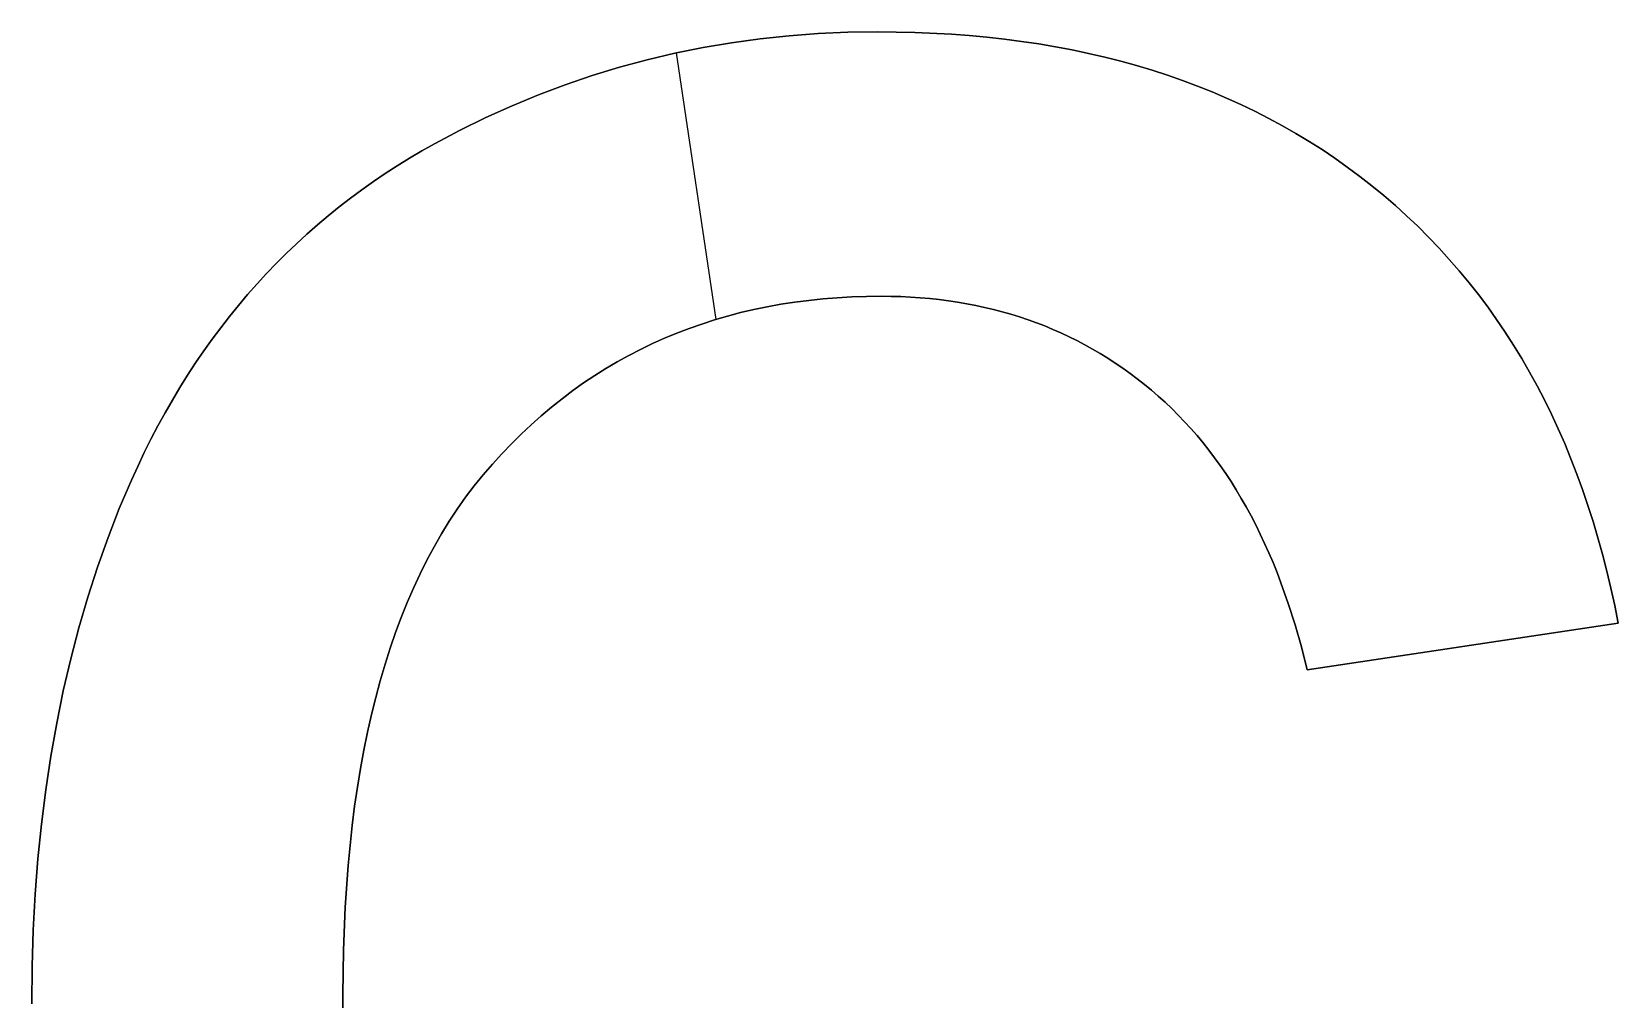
# Model space of a CAD drawing. Header units: millimetres. Extents: x 13281 to 14181, y -10285 to -9647.
# Drawn here: x 13335.51 to 13353.94, y -9665.8 to -9654.57 of the extents above; entities that cross this region are included whole.
import ezdxf

# ---------------------------------------------------------------- set-up
doc = ezdxf.new("R2010")
doc.units = ezdxf.units.MM
doc.header["$MEASUREMENT"] = 0
doc.layers.add('Default', color=7, linetype='Continuous', true_color=0xffffff)

msp = doc.modelspace()

# ---------------------------------------------------------------- linework, layer by layer
at = {"layer": 'Default'}
for p, q in [((13343.638, -9654.694), (13343.971, -9654.648)), ((13343.638, -9654.694, 1), (13343.971, -9654.648, 1)), ((13343.971, -9654.648, 0.5), (13343.638, -9654.694, 0.5)), ((13343.971, -9654.648), (13344.308, -9654.613)), ((13343.971, -9654.648, 1), (13344.308, -9654.613, 1)), ((13344.308, -9654.613, 0.5), (13343.971, -9654.648, 0.5)), ((13344.308, -9654.613), (13344.647, -9654.587)), ((13344.308, -9654.613, 1), (13344.647, -9654.587, 1)), ((13344.647, -9654.587, 0.5), (13344.308, -9654.613, 0.5)), ((13344.647, -9654.587), (13344.99, -9654.572)), ((13344.647, -9654.587, 1), (13344.99, -9654.572, 1)), ((13344.99, -9654.572, 0.5), (13344.647, -9654.587, 0.5)), ((13344.99, -9654.572), (13345.336, -9654.567)), ((13344.99, -9654.572, 1), (13345.336, -9654.567, 1)), ((13345.336, -9654.567, 0.5), (13344.99, -9654.572, 0.5)), ((13345.336, -9654.567), (13345.77, -9654.574)), ((13345.336, -9654.567, 1), (13345.77, -9654.574, 1)), ((13345.77, -9654.574, 0.5), (13345.336, -9654.567, 0.5)), ((13345.336, -9654.567), (13345.336, -9654.567, 1)), ((13345.77, -9654.574), (13346.194, -9654.595)), ((13345.77, -9654.574, 1), (13346.194, -9654.595, 1)), ((13346.194, -9654.595, 0.5), (13345.77, -9654.574, 0.5)), ((13346.194, -9654.595), (13346.402, -9654.611)), ((13346.194, -9654.595, 1), (13346.402, -9654.611, 1)), ((13346.402, -9654.611, 0.5), (13346.194, -9654.595, 0.5)), ((13346.402, -9654.611), (13346.607, -9654.63)), ((13346.402, -9654.611, 1), (13346.607, -9654.63, 1)), ((13346.607, -9654.63, 0.5), (13346.402, -9654.611, 0.5)), ((13346.607, -9654.63), (13346.811, -9654.652)), ((13346.607, -9654.63, 1), (13346.811, -9654.652, 1)), ((13346.811, -9654.652, 0.5), (13346.607, -9654.63, 0.5)), ((13346.811, -9654.652), (13347.011, -9654.679)), ((13346.811, -9654.652, 1), (13347.011, -9654.679, 1)), ((13347.011, -9654.679, 0.5), (13346.811, -9654.652, 0.5)), ((13342.659, -9654.892), (13342.982, -9654.816)), ((13342.659, -9654.892, 1), (13342.982, -9654.816, 1)), ((13342.982, -9654.816, 0.5), (13342.659, -9654.892, 0.5)), ((13342.982, -9654.816), (13343.309, -9654.75)), ((13342.982, -9654.816, 1), (13343.309, -9654.75, 1)), ((13343.309, -9654.75, 0.5), (13342.982, -9654.816, 0.5)), ((13343.463, -9657.907), (13342.999, -9654.812)), ((13343.463, -9657.907, 1), (13342.999, -9654.812, 1)), ((13343.309, -9654.75), (13343.638, -9654.694)), ((13343.309, -9654.75, 1), (13343.638, -9654.694, 1)), ((13343.638, -9654.694, 0.5), (13343.309, -9654.75, 0.5)), ((13347.011, -9654.679), (13347.209, -9654.708)), ((13347.011, -9654.679, 1), (13347.209, -9654.708, 1)), ((13347.209, -9654.708, 0.5), (13347.011, -9654.679, 0.5)), ((13347.209, -9654.708), (13347.405, -9654.742)), ((13347.209, -9654.708, 1), (13347.405, -9654.742, 1)), ((13347.405, -9654.742, 0.5), (13347.209, -9654.708, 0.5)), ((13347.405, -9654.742), (13347.598, -9654.778)), ((13347.405, -9654.742, 1), (13347.598, -9654.778, 1)), ((13347.598, -9654.778, 0.5), (13347.405, -9654.742, 0.5)), ((13347.598, -9654.778), (13347.789, -9654.818)), ((13347.598, -9654.778, 1), (13347.789, -9654.818, 1)), ((13347.789, -9654.818, 0.5), (13347.598, -9654.778, 0.5)), ((13347.789, -9654.818), (13347.977, -9654.862)), ((13347.789, -9654.818, 1), (13347.977, -9654.862, 1)), ((13347.977, -9654.862, 0.5), (13347.789, -9654.818, 0.5)), ((13342.022, -9655.075), (13342.339, -9654.979)), ((13342.022, -9655.075, 1), (13342.339, -9654.979, 1)), ((13342.339, -9654.979, 0.5), (13342.022, -9655.075, 0.5)), ((13342.339, -9654.979), (13342.659, -9654.892)), ((13342.339, -9654.979, 1), (13342.659, -9654.892, 1)), ((13342.659, -9654.892, 0.5), (13342.339, -9654.979, 0.5)), ((13347.977, -9654.862), (13348.163, -9654.909)), ((13347.977, -9654.862, 1), (13348.163, -9654.909, 1)), ((13348.163, -9654.909, 0.5), (13347.977, -9654.862, 0.5)), ((13348.163, -9654.909), (13348.346, -9654.96)), ((13348.163, -9654.909, 1), (13348.346, -9654.96, 1)), ((13348.346, -9654.96, 0.5), (13348.163, -9654.909, 0.5)), ((13348.346, -9654.96), (13348.527, -9655.014)), ((13348.346, -9654.96, 1), (13348.527, -9655.014, 1)), ((13348.527, -9655.014, 0.5), (13348.346, -9654.96, 0.5)), ((13348.527, -9655.014), (13348.705, -9655.072)), ((13348.527, -9655.014, 1), (13348.705, -9655.072, 1)), ((13348.705, -9655.072, 0.5), (13348.527, -9655.014, 0.5)), ((13341.398, -9655.299), (13341.708, -9655.182)), ((13341.398, -9655.299, 1), (13341.708, -9655.182, 1)), ((13341.708, -9655.182, 0.5), (13341.398, -9655.299, 0.5)), ((13341.708, -9655.182), (13342.022, -9655.075)), ((13341.708, -9655.182, 1), (13342.022, -9655.075, 1)), ((13342.022, -9655.075, 0.5), (13341.708, -9655.182, 0.5)), ((13348.705, -9655.072), (13348.881, -9655.133)), ((13348.705, -9655.072, 1), (13348.881, -9655.133, 1)), ((13348.881, -9655.133, 0.5), (13348.705, -9655.072, 0.5)), ((13348.881, -9655.133), (13349.054, -9655.197)), ((13348.881, -9655.133, 1), (13349.054, -9655.197, 1)), ((13349.054, -9655.197, 0.5), (13348.881, -9655.133, 0.5)), ((13349.054, -9655.197), (13349.225, -9655.266)), ((13349.054, -9655.197, 1), (13349.225, -9655.266, 1)), ((13349.225, -9655.266, 0.5), (13349.054, -9655.197, 0.5)), ((13341.091, -9655.426), (13341.398, -9655.299)), ((13341.091, -9655.426, 1), (13341.398, -9655.299, 1)), ((13341.398, -9655.299, 0.5), (13341.091, -9655.426, 0.5)), ((13349.225, -9655.266), (13349.393, -9655.337)), ((13349.225, -9655.266, 1), (13349.393, -9655.337, 1)), ((13349.393, -9655.337, 0.5), (13349.225, -9655.266, 0.5)), ((13349.393, -9655.337), (13349.559, -9655.412)), ((13349.393, -9655.337, 1), (13349.559, -9655.412, 1)), ((13349.559, -9655.412, 0.5), (13349.393, -9655.337, 0.5)), ((13340.487, -9655.711), (13340.787, -9655.564)), ((13340.487, -9655.711, 1), (13340.787, -9655.564, 1)), ((13340.787, -9655.564, 0.5), (13340.487, -9655.711, 0.5)), ((13340.787, -9655.564), (13341.091, -9655.426)), ((13340.787, -9655.564, 1), (13341.091, -9655.426, 1)), ((13341.091, -9655.426, 0.5), (13340.787, -9655.564, 0.5)), ((13349.559, -9655.412), (13349.722, -9655.491)), ((13349.559, -9655.412, 1), (13349.722, -9655.491, 1)), ((13349.722, -9655.491, 0.5), (13349.559, -9655.412, 0.5)), ((13349.722, -9655.491), (13349.883, -9655.573)), ((13349.722, -9655.491, 1), (13349.883, -9655.573, 1)), ((13349.883, -9655.573, 0.5), (13349.722, -9655.491, 0.5)), ((13349.883, -9655.573), (13350.041, -9655.659)), ((13349.883, -9655.573, 1), (13350.041, -9655.659, 1)), ((13350.041, -9655.659, 0.5), (13349.883, -9655.573, 0.5)), ((13340.19, -9655.869), (13340.487, -9655.711)), ((13340.19, -9655.869, 1), (13340.487, -9655.711, 1)), ((13340.487, -9655.711, 0.5), (13340.19, -9655.869, 0.5)), ((13350.041, -9655.659), (13350.197, -9655.748)), ((13350.041, -9655.659, 1), (13350.197, -9655.748, 1)), ((13350.197, -9655.748, 0.5), (13350.041, -9655.659, 0.5)), ((13350.197, -9655.748), (13350.351, -9655.84)), ((13350.197, -9655.748, 1), (13350.351, -9655.84, 1)), ((13350.351, -9655.84, 0.5), (13350.197, -9655.748, 0.5)), ((13339.899, -9656.036), (13340.043, -9655.951)), ((13339.899, -9656.036, 1), (13340.043, -9655.951, 1)), ((13340.043, -9655.951, 0.5), (13339.899, -9656.036, 0.5)), ((13340.043, -9655.951), (13340.19, -9655.869)), ((13340.043, -9655.951, 1), (13340.19, -9655.869, 1)), ((13340.19, -9655.869, 0.5), (13340.043, -9655.951, 0.5)), ((13340.19, -9655.869), (13340.19, -9655.869, 1)), ((13350.351, -9655.84), (13350.501, -9655.936)), ((13350.351, -9655.84, 1), (13350.501, -9655.936, 1)), ((13350.501, -9655.936, 0.5), (13350.351, -9655.84, 0.5)), ((13350.501, -9655.936), (13350.65, -9656.036)), ((13350.501, -9655.936, 1), (13350.65, -9656.036, 1)), ((13350.65, -9656.036, 0.5), (13350.501, -9655.936, 0.5)), ((13339.617, -9656.214), (13339.757, -9656.124)), ((13339.617, -9656.214, 1), (13339.757, -9656.124, 1)), ((13339.757, -9656.124, 0.5), (13339.617, -9656.214, 0.5)), ((13339.757, -9656.124), (13339.899, -9656.036)), ((13339.757, -9656.124, 1), (13339.899, -9656.036, 1)), ((13339.899, -9656.036, 0.5), (13339.757, -9656.124, 0.5)), ((13350.65, -9656.036), (13350.795, -9656.139)), ((13350.65, -9656.036, 1), (13350.795, -9656.139, 1)), ((13350.795, -9656.139, 0.5), (13350.65, -9656.036, 0.5)), ((13350.795, -9656.139), (13350.939, -9656.246)), ((13350.795, -9656.139, 1), (13350.939, -9656.246, 1)), ((13350.939, -9656.246, 0.5), (13350.795, -9656.139, 0.5)), ((13339.345, -9656.403), (13339.48, -9656.307)), ((13339.345, -9656.403, 1), (13339.48, -9656.307, 1)), ((13339.48, -9656.307, 0.5), (13339.345, -9656.403, 0.5)), ((13339.48, -9656.307), (13339.617, -9656.214)), ((13339.48, -9656.307, 1), (13339.617, -9656.214, 1)), ((13339.617, -9656.214, 0.5), (13339.48, -9656.307, 0.5)), ((13350.939, -9656.246), (13351.08, -9656.356)), ((13350.939, -9656.246, 1), (13351.08, -9656.356, 1)), ((13351.08, -9656.356, 0.5), (13350.939, -9656.246, 0.5)), ((13339.083, -9656.601), (13339.213, -9656.5)), ((13339.083, -9656.601, 1), (13339.213, -9656.5, 1)), ((13339.213, -9656.5, 0.5), (13339.083, -9656.601, 0.5)), ((13339.213, -9656.5), (13339.345, -9656.403)), ((13339.213, -9656.5, 1), (13339.345, -9656.403, 1)), ((13339.345, -9656.403, 0.5), (13339.213, -9656.5, 0.5)), ((13351.08, -9656.356), (13351.218, -9656.469)), ((13351.08, -9656.356, 1), (13351.218, -9656.469, 1)), ((13351.218, -9656.469, 0.5), (13351.08, -9656.356, 0.5)), ((13351.08, -9656.356), (13351.08, -9656.356, 1)), ((13351.218, -9656.469), (13351.353, -9656.585)), ((13351.218, -9656.469, 1), (13351.353, -9656.585, 1)), ((13351.353, -9656.585, 0.5), (13351.218, -9656.469, 0.5)), ((13338.955, -9656.704), (13339.083, -9656.601)), ((13338.955, -9656.704, 1), (13339.083, -9656.601, 1)), ((13339.083, -9656.601, 0.5), (13338.955, -9656.704, 0.5)), ((13351.353, -9656.585), (13351.484, -9656.704)), ((13351.353, -9656.585, 1), (13351.484, -9656.704, 1)), ((13351.484, -9656.704, 0.5), (13351.353, -9656.585, 0.5)), ((13338.706, -9656.918), (13338.83, -9656.809)), ((13338.706, -9656.918, 1), (13338.83, -9656.809, 1)), ((13338.83, -9656.809, 0.5), (13338.706, -9656.918, 0.5)), ((13338.83, -9656.809), (13338.955, -9656.704)), ((13338.83, -9656.809, 1), (13338.955, -9656.704, 1)), ((13338.955, -9656.704, 0.5), (13338.83, -9656.809, 0.5)), ((13351.484, -9656.704), (13351.613, -9656.826)), ((13351.484, -9656.704, 1), (13351.613, -9656.826, 1)), ((13351.613, -9656.826, 0.5), (13351.484, -9656.704, 0.5)), ((13351.613, -9656.826), (13351.739, -9656.951)), ((13351.613, -9656.826, 1), (13351.739, -9656.951, 1)), ((13351.739, -9656.951, 0.5), (13351.613, -9656.826, 0.5)), ((13338.467, -9657.141), (13338.586, -9657.028)), ((13338.467, -9657.141, 1), (13338.586, -9657.028, 1)), ((13338.586, -9657.028, 0.5), (13338.467, -9657.141, 0.5)), ((13338.586, -9657.028), (13338.706, -9656.918)), ((13338.586, -9657.028, 1), (13338.706, -9656.918, 1)), ((13338.706, -9656.918, 0.5), (13338.586, -9657.028, 0.5)), ((13351.739, -9656.951), (13351.861, -9657.079)), ((13351.739, -9656.951, 1), (13351.861, -9657.079, 1)), ((13351.861, -9657.079, 0.5), (13351.739, -9656.951, 0.5)), ((13338.351, -9657.257), (13338.467, -9657.141)), ((13338.351, -9657.257, 1), (13338.467, -9657.141, 1)), ((13338.467, -9657.141, 0.5), (13338.351, -9657.257, 0.5)), ((13351.861, -9657.079), (13351.98, -9657.21)), ((13351.861, -9657.079, 1), (13351.98, -9657.21, 1)), ((13351.98, -9657.21, 0.5), (13351.861, -9657.079, 0.5)), ((13351.98, -9657.21), (13352.096, -9657.344)), ((13351.98, -9657.21, 1), (13352.096, -9657.344, 1)), ((13352.096, -9657.344, 0.5), (13351.98, -9657.21, 0.5)), ((13338.127, -9657.496), (13338.238, -9657.375)), ((13338.127, -9657.496, 1), (13338.238, -9657.375, 1)), ((13338.238, -9657.375, 0.5), (13338.127, -9657.496, 0.5)), ((13338.238, -9657.375), (13338.351, -9657.257)), ((13338.238, -9657.375, 1), (13338.351, -9657.257, 1)), ((13338.351, -9657.257, 0.5), (13338.238, -9657.375, 0.5)), ((13352.096, -9657.344), (13352.209, -9657.481)), ((13352.096, -9657.344, 1), (13352.209, -9657.481, 1)), ((13352.209, -9657.481, 0.5), (13352.096, -9657.344, 0.5)), ((13338.018, -9657.62), (13338.127, -9657.496)), ((13338.018, -9657.62, 1), (13338.127, -9657.496, 1)), ((13338.127, -9657.496, 0.5), (13338.018, -9657.62, 0.5)), ((13352.209, -9657.481), (13352.319, -9657.62)), ((13352.209, -9657.481, 1), (13352.319, -9657.62, 1)), ((13352.319, -9657.62, 0.5), (13352.209, -9657.481, 0.5)), ((13337.807, -9657.874), (13337.911, -9657.745)), ((13337.807, -9657.874, 1), (13337.911, -9657.745, 1)), ((13337.911, -9657.745, 0.5), (13337.807, -9657.874, 0.5)), ((13337.911, -9657.745), (13338.018, -9657.62)), ((13337.911, -9657.745, 1), (13338.018, -9657.62, 1)), ((13338.018, -9657.62, 0.5), (13337.911, -9657.745, 0.5)), ((13343.899, -9657.793), (13343.745, -9657.829)), ((13343.899, -9657.793, 1), (13343.745, -9657.829, 1)), ((13343.745, -9657.829, 0.5), (13343.899, -9657.793, 0.5)), ((13344.056, -9657.761), (13343.899, -9657.793)), ((13344.056, -9657.761, 1), (13343.899, -9657.793, 1)), ((13343.899, -9657.793, 0.5), (13344.056, -9657.761, 0.5)), ((13344.214, -9657.732), (13344.056, -9657.761)), ((13344.214, -9657.732, 1), (13344.056, -9657.761, 1)), ((13344.056, -9657.761, 0.5), (13344.214, -9657.732, 0.5)), ((13344.375, -9657.708), (13344.214, -9657.732)), ((13344.375, -9657.708, 1), (13344.214, -9657.732, 1)), ((13344.214, -9657.732, 0.5), (13344.375, -9657.708, 0.5)), ((13344.538, -9657.687), (13344.375, -9657.708)), ((13344.538, -9657.687, 1), (13344.375, -9657.708, 1)), ((13344.375, -9657.708, 0.5), (13344.538, -9657.687, 0.5)), ((13344.702, -9657.67), (13344.538, -9657.687)), ((13344.702, -9657.67, 1), (13344.538, -9657.687, 1)), ((13344.538, -9657.687, 0.5), (13344.702, -9657.67, 0.5)), ((13344.869, -9657.656), (13344.702, -9657.67)), ((13344.869, -9657.656, 1), (13344.702, -9657.67, 1)), ((13344.702, -9657.67, 0.5), (13344.869, -9657.656, 0.5)), ((13345.038, -9657.647), (13344.869, -9657.656)), ((13345.038, -9657.647, 1), (13344.869, -9657.656, 1)), ((13344.869, -9657.656, 0.5), (13345.038, -9657.647, 0.5)), ((13345.208, -9657.641), (13345.038, -9657.647)), ((13345.208, -9657.641, 1), (13345.038, -9657.647, 1)), ((13345.038, -9657.647, 0.5), (13345.208, -9657.641, 0.5)), ((13345.381, -9657.639), (13345.208, -9657.641)), ((13345.381, -9657.639, 1), (13345.208, -9657.641, 1)), ((13345.208, -9657.641, 0.5), (13345.381, -9657.639, 0.5)), ((13345.496, -9657.64), (13345.381, -9657.639)), ((13345.496, -9657.64, 1), (13345.381, -9657.639, 1)), ((13345.381, -9657.639, 0.5), (13345.496, -9657.64, 0.5)), ((13345.381, -9657.639), (13345.381, -9657.639, 1)), ((13345.609, -9657.643), (13345.496, -9657.64)), ((13345.609, -9657.643, 1), (13345.496, -9657.64, 1)), ((13345.496, -9657.64, 0.5), (13345.609, -9657.643, 0.5)), ((13345.721, -9657.649), (13345.609, -9657.643)), ((13345.721, -9657.649, 1), (13345.609, -9657.643, 1)), ((13345.609, -9657.643, 0.5), (13345.721, -9657.649, 0.5)), ((13345.832, -9657.656), (13345.721, -9657.649)), ((13345.832, -9657.656, 1), (13345.721, -9657.649, 1)), ((13345.721, -9657.649, 0.5), (13345.832, -9657.656, 0.5)), ((13345.943, -9657.666), (13345.832, -9657.656)), ((13345.943, -9657.666, 1), (13345.832, -9657.656, 1)), ((13345.832, -9657.656, 0.5), (13345.943, -9657.666, 0.5)), ((13346.052, -9657.677), (13345.943, -9657.666)), ((13346.052, -9657.677, 1), (13345.943, -9657.666, 1)), ((13345.943, -9657.666, 0.5), (13346.052, -9657.677, 0.5)), ((13346.16, -9657.691), (13346.052, -9657.677)), ((13346.16, -9657.691, 1), (13346.052, -9657.677, 1)), ((13346.052, -9657.677, 0.5), (13346.16, -9657.691, 0.5)), ((13346.267, -9657.707), (13346.16, -9657.691)), ((13346.267, -9657.707, 1), (13346.16, -9657.691, 1)), ((13346.16, -9657.691, 0.5), (13346.267, -9657.707, 0.5)), ((13346.373, -9657.725), (13346.267, -9657.707)), ((13346.373, -9657.725, 1), (13346.267, -9657.707, 1)), ((13346.267, -9657.707, 0.5), (13346.373, -9657.725, 0.5)), ((13346.478, -9657.746), (13346.373, -9657.725)), ((13346.478, -9657.746, 1), (13346.373, -9657.725, 1)), ((13346.373, -9657.725, 0.5), (13346.478, -9657.746, 0.5)), ((13346.581, -9657.768), (13346.478, -9657.746)), ((13346.581, -9657.768, 1), (13346.478, -9657.746, 1)), ((13346.478, -9657.746, 0.5), (13346.581, -9657.768, 0.5)), ((13346.684, -9657.792), (13346.581, -9657.768)), ((13346.684, -9657.792, 1), (13346.581, -9657.768, 1)), ((13346.581, -9657.768, 0.5), (13346.684, -9657.792, 0.5)), ((13346.786, -9657.819), (13346.684, -9657.792)), ((13346.786, -9657.819, 1), (13346.684, -9657.792, 1)), ((13346.684, -9657.792, 0.5), (13346.786, -9657.819, 0.5)), ((13352.319, -9657.62), (13352.426, -9657.763)), ((13352.319, -9657.62, 1), (13352.426, -9657.763, 1)), ((13352.426, -9657.763, 0.5), (13352.319, -9657.62, 0.5)), ((13352.426, -9657.763), (13352.529, -9657.908)), ((13352.426, -9657.763, 1), (13352.529, -9657.908, 1)), ((13352.529, -9657.908, 0.5), (13352.426, -9657.763, 0.5)), ((13337.705, -9658.005), (13337.807, -9657.874)), ((13337.705, -9658.005, 1), (13337.807, -9657.874, 1)), ((13337.807, -9657.874, 0.5), (13337.705, -9658.005, 0.5)), ((13343.294, -9657.961), (13343.147, -9658.012)), ((13343.294, -9657.961, 1), (13343.147, -9658.012, 1)), ((13343.147, -9658.012, 0.5), (13343.294, -9657.961, 0.5)), ((13343.442, -9657.913), (13343.294, -9657.961)), ((13343.442, -9657.913, 1), (13343.294, -9657.961, 1)), ((13343.294, -9657.961, 0.5), (13343.442, -9657.913, 0.5)), ((13343.592, -9657.869), (13343.442, -9657.913)), ((13343.592, -9657.869, 1), (13343.442, -9657.913, 1)), ((13343.442, -9657.913, 0.5), (13343.592, -9657.869, 0.5)), ((13343.745, -9657.829), (13343.592, -9657.869)), ((13343.745, -9657.829, 1), (13343.592, -9657.869, 1)), ((13343.592, -9657.869, 0.5), (13343.745, -9657.829, 0.5)), ((13346.887, -9657.848), (13346.786, -9657.819)), ((13346.887, -9657.848, 1), (13346.786, -9657.819, 1)), ((13346.786, -9657.819, 0.5), (13346.887, -9657.848, 0.5)), ((13346.986, -9657.879), (13346.887, -9657.848)), ((13346.986, -9657.879, 1), (13346.887, -9657.848, 1)), ((13346.887, -9657.848, 0.5), (13346.986, -9657.879, 0.5)), ((13347.085, -9657.912), (13346.986, -9657.879)), ((13347.085, -9657.912, 1), (13346.986, -9657.879, 1)), ((13346.986, -9657.879, 0.5), (13347.085, -9657.912, 0.5)), ((13347.182, -9657.947), (13347.085, -9657.912)), ((13347.182, -9657.947, 1), (13347.085, -9657.912, 1)), ((13347.085, -9657.912, 0.5), (13347.182, -9657.947, 0.5)), ((13347.279, -9657.984), (13347.182, -9657.947)), ((13347.279, -9657.984, 1), (13347.182, -9657.947, 1)), ((13347.182, -9657.947, 0.5), (13347.279, -9657.984, 0.5)), ((13347.374, -9658.023), (13347.279, -9657.984)), ((13347.374, -9658.023, 1), (13347.279, -9657.984, 1)), ((13347.279, -9657.984, 0.5), (13347.374, -9658.023, 0.5)), ((13352.529, -9657.908), (13352.63, -9658.057)), ((13352.529, -9657.908, 1), (13352.63, -9658.057, 1)), ((13352.63, -9658.057, 0.5), (13352.529, -9657.908, 0.5)), ((13337.509, -9658.274), (13337.606, -9658.138)), ((13337.509, -9658.274, 1), (13337.606, -9658.138, 1)), ((13337.606, -9658.138, 0.5), (13337.509, -9658.274, 0.5)), ((13337.606, -9658.138), (13337.705, -9658.005)), ((13337.606, -9658.138, 1), (13337.705, -9658.005, 1)), ((13337.705, -9658.005, 0.5), (13337.606, -9658.138, 0.5)), ((13342.861, -9658.126), (13342.72, -9658.189)), ((13342.861, -9658.126, 1), (13342.72, -9658.189, 1)), ((13342.72, -9658.189, 0.5), (13342.861, -9658.126, 0.5)), ((13343.003, -9658.067), (13342.861, -9658.126)), ((13343.003, -9658.067, 1), (13342.861, -9658.126, 1)), ((13342.861, -9658.126, 0.5), (13343.003, -9658.067, 0.5)), ((13343.147, -9658.012), (13343.003, -9658.067)), ((13343.147, -9658.012, 1), (13343.003, -9658.067, 1)), ((13343.003, -9658.067, 0.5), (13343.147, -9658.012, 0.5)), ((13347.468, -9658.065), (13347.374, -9658.023)), ((13347.468, -9658.065, 1), (13347.374, -9658.023, 1)), ((13347.374, -9658.023, 0.5), (13347.468, -9658.065, 0.5)), ((13347.562, -9658.109), (13347.468, -9658.065)), ((13347.562, -9658.109, 1), (13347.468, -9658.065, 1)), ((13347.468, -9658.065, 0.5), (13347.562, -9658.109, 0.5)), ((13347.654, -9658.154), (13347.562, -9658.109)), ((13347.654, -9658.154, 1), (13347.562, -9658.109, 1)), ((13347.562, -9658.109, 0.5), (13347.654, -9658.154, 0.5)), ((13347.745, -9658.202), (13347.654, -9658.154)), ((13347.745, -9658.202, 1), (13347.654, -9658.154, 1)), ((13347.654, -9658.154, 0.5), (13347.745, -9658.202, 0.5)), ((13352.63, -9658.057), (13352.727, -9658.208)), ((13352.63, -9658.057, 1), (13352.727, -9658.208, 1)), ((13352.727, -9658.208, 0.5), (13352.63, -9658.057, 0.5)), ((13337.414, -9658.413), (13337.509, -9658.274)), ((13337.414, -9658.413, 1), (13337.509, -9658.274, 1)), ((13337.509, -9658.274, 0.5), (13337.414, -9658.413, 0.5)), ((13342.446, -9658.326), (13342.312, -9658.4)), ((13342.446, -9658.326, 1), (13342.312, -9658.4, 1)), ((13342.312, -9658.4, 0.5), (13342.446, -9658.326, 0.5)), ((13342.582, -9658.256), (13342.446, -9658.326)), ((13342.582, -9658.256, 1), (13342.446, -9658.326, 1)), ((13342.446, -9658.326, 0.5), (13342.582, -9658.256, 0.5)), ((13342.72, -9658.189), (13342.582, -9658.256)), ((13342.72, -9658.189, 1), (13342.582, -9658.256, 1)), ((13342.582, -9658.256, 0.5), (13342.72, -9658.189, 0.5)), ((13347.835, -9658.252), (13347.745, -9658.202)), ((13347.835, -9658.252, 1), (13347.745, -9658.202, 1)), ((13347.745, -9658.202, 0.5), (13347.835, -9658.252, 0.5)), ((13347.924, -9658.304), (13347.835, -9658.252)), ((13347.924, -9658.304, 1), (13347.835, -9658.252, 1)), ((13347.835, -9658.252, 0.5), (13347.924, -9658.304, 0.5)), ((13348.012, -9658.359), (13347.924, -9658.304)), ((13348.012, -9658.359, 1), (13347.924, -9658.304, 1)), ((13347.924, -9658.304, 0.5), (13348.012, -9658.359, 0.5)), ((13352.727, -9658.208), (13352.821, -9658.363)), ((13352.727, -9658.208, 1), (13352.821, -9658.363, 1)), ((13352.821, -9658.363, 0.5), (13352.727, -9658.208, 0.5)), ((13337.321, -9658.554), (13337.414, -9658.413)), ((13337.321, -9658.554, 1), (13337.414, -9658.413, 1)), ((13337.414, -9658.413, 0.5), (13337.321, -9658.554, 0.5)), ((13342.18, -9658.478), (13342.05, -9658.56)), ((13342.18, -9658.478, 1), (13342.05, -9658.56, 1)), ((13342.05, -9658.56, 0.5), (13342.18, -9658.478, 0.5)), ((13342.312, -9658.4), (13342.18, -9658.478)), ((13342.312, -9658.4, 1), (13342.18, -9658.478, 1)), ((13342.18, -9658.478, 0.5), (13342.312, -9658.4, 0.5)), ((13348.099, -9658.415), (13348.012, -9658.359)), ((13348.099, -9658.415, 1), (13348.012, -9658.359, 1)), ((13348.012, -9658.359, 0.5), (13348.099, -9658.415, 0.5)), ((13348.185, -9658.474), (13348.099, -9658.415)), ((13348.185, -9658.474, 1), (13348.099, -9658.415, 1)), ((13348.099, -9658.415, 0.5), (13348.185, -9658.474, 0.5)), ((13348.27, -9658.534), (13348.185, -9658.474)), ((13348.27, -9658.534, 1), (13348.185, -9658.474, 1)), ((13348.185, -9658.474, 0.5), (13348.27, -9658.534, 0.5)), ((13348.354, -9658.597), (13348.27, -9658.534)), ((13348.354, -9658.597, 1), (13348.27, -9658.534, 1)), ((13348.27, -9658.534, 0.5), (13348.354, -9658.597, 0.5)), ((13352.821, -9658.363), (13352.912, -9658.52)), ((13352.821, -9658.363, 1), (13352.912, -9658.52, 1)), ((13352.912, -9658.52, 0.5), (13352.821, -9658.363, 0.5)), ((13352.912, -9658.52), (13353, -9658.68)), ((13352.912, -9658.52, 1), (13353, -9658.68, 1)), ((13353, -9658.68, 0.5), (13352.912, -9658.52, 0.5)), ((13337.144, -9658.844), (13337.231, -9658.698)), ((13337.144, -9658.844, 1), (13337.231, -9658.698, 1)), ((13337.231, -9658.698, 0.5), (13337.144, -9658.844, 0.5)), ((13337.231, -9658.698), (13337.321, -9658.554)), ((13337.231, -9658.698, 1), (13337.321, -9658.554, 1)), ((13337.321, -9658.554, 0.5), (13337.231, -9658.698, 0.5)), ((13341.922, -9658.646), (13341.796, -9658.735)), ((13341.922, -9658.646, 1), (13341.796, -9658.735, 1)), ((13341.796, -9658.735, 0.5), (13341.922, -9658.646, 0.5)), ((13342.05, -9658.56), (13341.922, -9658.646)), ((13342.05, -9658.56, 1), (13341.922, -9658.646, 1)), ((13341.922, -9658.646, 0.5), (13342.05, -9658.56, 0.5)), ((13348.437, -9658.662), (13348.354, -9658.597)), ((13348.437, -9658.662, 1), (13348.354, -9658.597, 1)), ((13348.354, -9658.597, 0.5), (13348.437, -9658.662, 0.5)), ((13348.518, -9658.729), (13348.437, -9658.662)), ((13348.518, -9658.729, 1), (13348.437, -9658.662, 1)), ((13348.437, -9658.662, 0.5), (13348.518, -9658.729, 0.5)), ((13353, -9658.68), (13353.085, -9658.843)), ((13353, -9658.68, 1), (13353.085, -9658.843, 1)), ((13353.085, -9658.843, 0.5), (13353, -9658.68, 0.5)), ((13337.058, -9658.993), (13337.144, -9658.844)), ((13337.058, -9658.993, 1), (13337.144, -9658.844, 1)), ((13337.144, -9658.844, 0.5), (13337.058, -9658.993, 0.5)), ((13341.672, -9658.828), (13341.55, -9658.925)), ((13341.672, -9658.828, 1), (13341.55, -9658.925, 1)), ((13341.55, -9658.925, 0.5), (13341.672, -9658.828, 0.5)), ((13341.796, -9658.735), (13341.672, -9658.828)), ((13341.796, -9658.735, 1), (13341.672, -9658.828, 1)), ((13341.672, -9658.828, 0.5), (13341.796, -9658.735, 0.5)), ((13348.599, -9658.798), (13348.518, -9658.729)), ((13348.599, -9658.798, 1), (13348.518, -9658.729, 1)), ((13348.518, -9658.729, 0.5), (13348.599, -9658.798, 0.5)), ((13348.518, -9658.729), (13348.518, -9658.729, 1)), ((13348.678, -9658.87), (13348.599, -9658.798)), ((13348.678, -9658.87, 1), (13348.599, -9658.798, 1)), ((13348.599, -9658.798, 0.5), (13348.678, -9658.87, 0.5)), ((13348.755, -9658.943), (13348.678, -9658.87)), ((13348.755, -9658.943, 1), (13348.678, -9658.87, 1)), ((13348.678, -9658.87, 0.5), (13348.755, -9658.943, 0.5)), ((13353.085, -9658.843), (13353.167, -9659.009)), ((13353.085, -9658.843, 1), (13353.167, -9659.009, 1)), ((13353.167, -9659.009, 0.5), (13353.085, -9658.843, 0.5)), ((13336.975, -9659.144), (13337.058, -9658.993)), ((13336.975, -9659.144, 1), (13337.058, -9658.993, 1)), ((13337.058, -9658.993, 0.5), (13336.975, -9659.144, 0.5)), ((13341.43, -9659.026), (13341.313, -9659.131)), ((13341.43, -9659.026, 1), (13341.313, -9659.131, 1)), ((13341.313, -9659.131, 0.5), (13341.43, -9659.026, 0.5)), ((13341.55, -9658.925), (13341.43, -9659.026)), ((13341.55, -9658.925, 1), (13341.43, -9659.026, 1)), ((13341.43, -9659.026, 0.5), (13341.55, -9658.925, 0.5)), ((13348.831, -9659.018), (13348.755, -9658.943)), ((13348.831, -9659.018, 1), (13348.755, -9658.943, 1)), ((13348.755, -9658.943, 0.5), (13348.831, -9659.018, 0.5)), ((13348.905, -9659.096), (13348.831, -9659.018)), ((13348.905, -9659.096, 1), (13348.831, -9659.018, 1)), ((13348.831, -9659.018, 0.5), (13348.905, -9659.096, 0.5)), ((13353.167, -9659.009), (13353.245, -9659.178)), ((13353.167, -9659.009, 1), (13353.245, -9659.178, 1)), ((13353.245, -9659.178, 0.5), (13353.167, -9659.009, 0.5)), ((13336.895, -9659.298), (13336.975, -9659.144)), ((13336.895, -9659.298, 1), (13336.975, -9659.144, 1)), ((13336.975, -9659.144, 0.5), (13336.895, -9659.298, 0.5)), ((13341.197, -9659.239), (13341.083, -9659.352)), ((13341.197, -9659.239, 1), (13341.083, -9659.352, 1)), ((13341.083, -9659.352, 0.5), (13341.197, -9659.239, 0.5)), ((13341.313, -9659.131), (13341.197, -9659.239)), ((13341.313, -9659.131, 1), (13341.197, -9659.239, 1)), ((13341.197, -9659.239, 0.5), (13341.313, -9659.131, 0.5)), ((13348.978, -9659.175), (13348.905, -9659.096)), ((13348.978, -9659.175, 1), (13348.905, -9659.096, 1)), ((13348.905, -9659.096, 0.5), (13348.978, -9659.175, 0.5)), ((13349.049, -9659.257), (13348.978, -9659.175)), ((13349.049, -9659.257, 1), (13348.978, -9659.175, 1)), ((13348.978, -9659.175, 0.5), (13349.049, -9659.257, 0.5)), ((13349.119, -9659.341), (13349.049, -9659.257)), ((13349.119, -9659.341, 1), (13349.049, -9659.257, 1)), ((13349.049, -9659.257, 0.5), (13349.119, -9659.341, 0.5)), ((13353.245, -9659.178), (13353.321, -9659.35)), ((13353.245, -9659.178, 1), (13353.321, -9659.35, 1)), ((13353.321, -9659.35, 0.5), (13353.245, -9659.178, 0.5)), ((13336.741, -9659.614), (13336.816, -9659.455)), ((13336.741, -9659.614, 1), (13336.816, -9659.455, 1)), ((13336.816, -9659.455, 0.5), (13336.741, -9659.614, 0.5)), ((13336.816, -9659.455), (13336.895, -9659.298)), ((13336.816, -9659.455, 1), (13336.895, -9659.298, 1)), ((13336.895, -9659.298, 0.5), (13336.816, -9659.455, 0.5)), ((13341.083, -9659.352), (13340.971, -9659.468)), ((13341.083, -9659.352, 1), (13340.971, -9659.468, 1)), ((13340.971, -9659.468, 0.5), (13341.083, -9659.352, 0.5)), ((13349.187, -9659.427), (13349.119, -9659.341)), ((13349.187, -9659.427, 1), (13349.119, -9659.341, 1)), ((13349.119, -9659.341, 0.5), (13349.187, -9659.427, 0.5)), ((13349.253, -9659.515), (13349.187, -9659.427)), ((13349.253, -9659.515, 1), (13349.187, -9659.427, 1)), ((13349.187, -9659.427, 0.5), (13349.253, -9659.515, 0.5)), ((13353.321, -9659.35), (13353.393, -9659.525)), ((13353.321, -9659.35, 1), (13353.393, -9659.525, 1)), ((13353.393, -9659.525, 0.5), (13353.321, -9659.35, 0.5)), ((13336.667, -9659.775), (13336.741, -9659.614)), ((13336.667, -9659.775, 1), (13336.741, -9659.614, 1)), ((13336.741, -9659.614, 0.5), (13336.667, -9659.775, 0.5)), ((13340.862, -9659.588), (13340.755, -9659.712)), ((13340.862, -9659.588, 1), (13340.755, -9659.712, 1)), ((13340.755, -9659.712, 0.5), (13340.862, -9659.588, 0.5)), ((13340.971, -9659.468), (13340.862, -9659.588)), ((13340.971, -9659.468, 1), (13340.862, -9659.588, 1)), ((13340.862, -9659.588, 0.5), (13340.971, -9659.468, 0.5)), ((13340.862, -9659.588), (13340.862, -9659.588, 1)), ((13349.318, -9659.605), (13349.253, -9659.515)), ((13349.318, -9659.605, 1), (13349.253, -9659.515, 1)), ((13349.253, -9659.515, 0.5), (13349.318, -9659.605, 0.5)), ((13349.382, -9659.697), (13349.318, -9659.605)), ((13349.382, -9659.697, 1), (13349.318, -9659.605, 1)), ((13349.318, -9659.605, 0.5), (13349.382, -9659.697, 0.5)), ((13353.393, -9659.525), (13353.462, -9659.703)), ((13353.393, -9659.525, 1), (13353.462, -9659.703, 1)), ((13353.462, -9659.703, 0.5), (13353.393, -9659.525, 0.5)), ((13336.527, -9660.104), (13336.667, -9659.775)), ((13336.527, -9660.104, 1), (13336.667, -9659.775, 1)), ((13336.667, -9659.775, 0.5), (13336.527, -9660.104, 0.5)), ((13336.667, -9659.775), (13336.667, -9659.775, 1)), ((13340.755, -9659.712), (13340.651, -9659.84)), ((13340.755, -9659.712, 1), (13340.651, -9659.84, 1)), ((13340.651, -9659.84, 0.5), (13340.755, -9659.712, 0.5)), ((13349.444, -9659.791), (13349.382, -9659.697)), ((13349.444, -9659.791, 1), (13349.382, -9659.697, 1)), ((13349.382, -9659.697, 0.5), (13349.444, -9659.791, 0.5)), ((13349.504, -9659.887), (13349.444, -9659.791)), ((13349.504, -9659.887, 1), (13349.444, -9659.791, 1)), ((13349.444, -9659.791, 0.5), (13349.504, -9659.887, 0.5)), ((13353.462, -9659.703), (13353.528, -9659.883)), ((13353.462, -9659.703, 1), (13353.528, -9659.883, 1)), ((13353.528, -9659.883, 0.5), (13353.462, -9659.703, 0.5)), ((13340.551, -9659.973), (13340.454, -9660.11)), ((13340.551, -9659.973, 1), (13340.454, -9660.11, 1)), ((13340.454, -9660.11, 0.5), (13340.551, -9659.973, 0.5)), ((13340.651, -9659.84), (13340.551, -9659.973)), ((13340.651, -9659.84, 1), (13340.551, -9659.973, 1)), ((13340.551, -9659.973, 0.5), (13340.651, -9659.84, 0.5)), ((13349.563, -9659.986), (13349.504, -9659.887)), ((13349.563, -9659.986, 1), (13349.504, -9659.887, 1)), ((13349.504, -9659.887, 0.5), (13349.563, -9659.986, 0.5)), ((13349.62, -9660.086), (13349.563, -9659.986)), ((13349.62, -9660.086, 1), (13349.563, -9659.986, 1)), ((13349.563, -9659.986, 0.5), (13349.62, -9660.086, 0.5)), ((13353.528, -9659.883), (13353.591, -9660.067)), ((13353.528, -9659.883, 1), (13353.591, -9660.067, 1)), ((13353.591, -9660.067, 0.5), (13353.528, -9659.883, 0.5)), ((13336.396, -9660.44), (13336.527, -9660.104)), ((13336.396, -9660.44, 1), (13336.527, -9660.104, 1)), ((13336.527, -9660.104, 0.5), (13336.396, -9660.44, 0.5)), ((13340.454, -9660.11), (13340.361, -9660.252)), ((13340.454, -9660.11, 1), (13340.361, -9660.252, 1)), ((13340.361, -9660.252, 0.5), (13340.454, -9660.11, 0.5)), ((13349.676, -9660.188), (13349.62, -9660.086)), ((13349.676, -9660.188, 1), (13349.62, -9660.086, 1)), ((13349.62, -9660.086, 0.5), (13349.676, -9660.188, 0.5)), ((13349.731, -9660.293), (13349.676, -9660.188)), ((13349.731, -9660.293, 1), (13349.676, -9660.188, 1)), ((13349.676, -9660.188, 0.5), (13349.731, -9660.293, 0.5)), ((13353.591, -9660.067), (13353.65, -9660.253)), ((13353.591, -9660.067, 1), (13353.65, -9660.253, 1)), ((13353.65, -9660.253, 0.5), (13353.591, -9660.067, 0.5)), ((13340.361, -9660.252), (13340.271, -9660.398)), ((13340.361, -9660.252, 1), (13340.271, -9660.398, 1)), ((13340.271, -9660.398, 0.5), (13340.361, -9660.252, 0.5)), ((13349.783, -9660.4), (13349.731, -9660.293)), ((13349.783, -9660.4, 1), (13349.731, -9660.293, 1)), ((13349.731, -9660.293, 0.5), (13349.783, -9660.4, 0.5)), ((13353.65, -9660.253), (13353.707, -9660.443)), ((13353.65, -9660.253, 1), (13353.707, -9660.443, 1)), ((13353.707, -9660.443, 0.5), (13353.65, -9660.253, 0.5)), ((13336.274, -9660.783), (13336.396, -9660.44)), ((13336.274, -9660.783, 1), (13336.396, -9660.44, 1)), ((13336.396, -9660.44, 0.5), (13336.274, -9660.783, 0.5)), ((13340.185, -9660.548), (13340.101, -9660.703)), ((13340.185, -9660.548, 1), (13340.101, -9660.703, 1)), ((13340.101, -9660.703, 0.5), (13340.185, -9660.548, 0.5)), ((13340.271, -9660.398), (13340.185, -9660.548)), ((13340.271, -9660.398, 1), (13340.185, -9660.548, 1)), ((13340.185, -9660.548, 0.5), (13340.271, -9660.398, 0.5)), ((13349.834, -9660.509), (13349.783, -9660.4)), ((13349.834, -9660.509, 1), (13349.783, -9660.4, 1)), ((13349.783, -9660.4, 0.5), (13349.834, -9660.509, 0.5)), ((13349.884, -9660.619), (13349.834, -9660.509)), ((13349.884, -9660.619, 1), (13349.834, -9660.509, 1)), ((13349.834, -9660.509, 0.5), (13349.884, -9660.619, 0.5)), ((13353.707, -9660.443), (13353.761, -9660.635)), ((13353.707, -9660.443, 1), (13353.761, -9660.635, 1)), ((13353.761, -9660.635, 0.5), (13353.707, -9660.443, 0.5)), ((13340.101, -9660.703), (13340.022, -9660.863)), ((13340.101, -9660.703, 1), (13340.022, -9660.863, 1)), ((13340.022, -9660.863, 0.5), (13340.101, -9660.703, 0.5)), ((13349.932, -9660.732), (13349.884, -9660.619)), ((13349.932, -9660.732, 1), (13349.884, -9660.619, 1)), ((13349.884, -9660.619, 0.5), (13349.932, -9660.732, 0.5)), ((13349.979, -9660.847), (13349.932, -9660.732)), ((13349.979, -9660.847, 1), (13349.932, -9660.732, 1)), ((13349.932, -9660.732, 0.5), (13349.979, -9660.847, 0.5)), ((13353.761, -9660.635), (13353.811, -9660.831)), ((13353.761, -9660.635, 1), (13353.811, -9660.831, 1)), ((13353.811, -9660.831, 0.5), (13353.761, -9660.635, 0.5)), ((13336.16, -9661.132), (13336.274, -9660.783)), ((13336.16, -9661.132, 1), (13336.274, -9660.783, 1)), ((13336.274, -9660.783, 0.5), (13336.16, -9661.132, 0.5)), ((13340.022, -9660.863), (13339.945, -9661.027)), ((13340.022, -9660.863, 1), (13339.945, -9661.027, 1)), ((13339.945, -9661.027, 0.5), (13340.022, -9660.863, 0.5)), ((13350.024, -9660.965), (13349.979, -9660.847)), ((13350.024, -9660.965, 1), (13349.979, -9660.847, 1)), ((13349.979, -9660.847, 0.5), (13350.024, -9660.965, 0.5)), ((13353.811, -9660.831), (13353.858, -9661.029)), ((13353.811, -9660.831, 1), (13353.858, -9661.029, 1)), ((13353.858, -9661.029, 0.5), (13353.811, -9660.831, 0.5)), ((13339.945, -9661.027), (13339.872, -9661.195)), ((13339.945, -9661.027, 1), (13339.872, -9661.195, 1)), ((13339.872, -9661.195, 0.5), (13339.945, -9661.027, 0.5)), ((13350.109, -9661.205), (13350.024, -9660.965)), ((13350.109, -9661.205, 1), (13350.024, -9660.965, 1)), ((13350.024, -9660.965, 0.5), (13350.109, -9661.205, 0.5)), ((13353.858, -9661.029), (13353.902, -9661.23)), ((13353.858, -9661.029, 1), (13353.902, -9661.23, 1)), ((13353.902, -9661.23, 0.5), (13353.858, -9661.029, 0.5)), ((13336.056, -9661.488), (13336.16, -9661.132)), ((13336.056, -9661.488, 1), (13336.16, -9661.132, 1)), ((13336.16, -9661.132, 0.5), (13336.056, -9661.488, 0.5)), ((13339.872, -9661.195), (13339.803, -9661.368)), ((13339.872, -9661.195, 1), (13339.803, -9661.368, 1)), ((13339.803, -9661.368, 0.5), (13339.872, -9661.195, 0.5)), ((13350.188, -9661.454), (13350.109, -9661.205)), ((13350.188, -9661.454, 1), (13350.109, -9661.205, 1)), ((13350.109, -9661.205, 0.5), (13350.188, -9661.454, 0.5)), ((13353.902, -9661.23), (13353.943, -9661.434)), ((13353.902, -9661.23, 1), (13353.943, -9661.434, 1)), ((13353.943, -9661.434, 0.5), (13353.902, -9661.23, 0.5)), ((13335.962, -9661.851), (13336.056, -9661.488)), ((13335.962, -9661.851, 1), (13336.056, -9661.488, 1)), ((13336.056, -9661.488, 0.5), (13335.962, -9661.851, 0.5)), ((13339.803, -9661.368), (13339.736, -9661.545)), ((13339.803, -9661.368, 1), (13339.736, -9661.545, 1)), ((13339.736, -9661.545, 0.5), (13339.803, -9661.368, 0.5)), ((13350.262, -9661.711), (13350.188, -9661.454)), ((13350.262, -9661.711, 1), (13350.188, -9661.454, 1)), ((13350.188, -9661.454, 0.5), (13350.262, -9661.711, 0.5)), ((13353.943, -9661.434), (13350.329, -9661.976)), ((13353.943, -9661.434, 1), (13350.329, -9661.976, 1)), ((13350.329, -9661.976, 0.5), (13353.943, -9661.434, 0.5)), ((13353.943, -9661.434, 1), (13353.943, -9661.434)), ((13339.736, -9661.545), (13339.674, -9661.726)), ((13339.736, -9661.545, 1), (13339.674, -9661.726, 1)), ((13339.674, -9661.726, 0.5), (13339.736, -9661.545, 0.5)), ((13335.876, -9662.221), (13335.962, -9661.851)), ((13335.876, -9662.221, 1), (13335.962, -9661.851, 1)), ((13335.962, -9661.851, 0.5), (13335.876, -9662.221, 0.5)), ((13339.674, -9661.726), (13339.614, -9661.912)), ((13339.674, -9661.726, 1), (13339.614, -9661.912, 1)), ((13339.614, -9661.912, 0.5), (13339.674, -9661.726, 0.5)), ((13350.329, -9661.976), (13350.262, -9661.711)), ((13350.329, -9661.976, 1), (13350.262, -9661.711, 1)), ((13350.262, -9661.711, 0.5), (13350.329, -9661.976, 0.5)), ((13352.136, -9661.705), (13352.136, -9661.705, 1)), ((13339.614, -9661.912), (13339.558, -9662.103)), ((13339.614, -9661.912, 1), (13339.558, -9662.103, 1)), ((13339.558, -9662.103, 0.5), (13339.614, -9661.912, 0.5)), ((13350.329, -9661.976, 1), (13350.329, -9661.976)), ((13335.799, -9662.597), (13335.876, -9662.221)), ((13335.799, -9662.597, 1), (13335.876, -9662.221, 1)), ((13335.876, -9662.221, 0.5), (13335.799, -9662.597, 0.5)), ((13339.558, -9662.103), (13339.506, -9662.298)), ((13339.558, -9662.103, 1), (13339.506, -9662.298, 1)), ((13339.506, -9662.298, 0.5), (13339.558, -9662.103, 0.5)), ((13339.506, -9662.298), (13339.456, -9662.497)), ((13339.506, -9662.298, 1), (13339.456, -9662.497, 1)), ((13339.456, -9662.497, 0.5), (13339.506, -9662.298, 0.5)), ((13339.456, -9662.497), (13339.411, -9662.701)), ((13339.456, -9662.497, 1), (13339.411, -9662.701, 1)), ((13339.411, -9662.701, 0.5), (13339.456, -9662.497, 0.5)), ((13335.731, -9662.981), (13335.799, -9662.597)), ((13335.731, -9662.981, 1), (13335.799, -9662.597, 1)), ((13335.799, -9662.597, 0.5), (13335.731, -9662.981, 0.5)), ((13339.411, -9662.701), (13339.368, -9662.909)), ((13339.411, -9662.701, 1), (13339.368, -9662.909, 1)), ((13339.368, -9662.909, 0.5), (13339.411, -9662.701, 0.5)), ((13339.368, -9662.909), (13339.329, -9663.121)), ((13339.368, -9662.909, 1), (13339.329, -9663.121, 1)), ((13339.329, -9663.121, 0.5), (13339.368, -9662.909, 0.5)), ((13335.672, -9663.371), (13335.731, -9662.981)), ((13335.672, -9663.371, 1), (13335.731, -9662.981, 1)), ((13335.731, -9662.981, 0.5), (13335.672, -9663.371, 0.5)), ((13339.329, -9663.121), (13339.293, -9663.338)), ((13339.329, -9663.121, 1), (13339.293, -9663.338, 1)), ((13339.293, -9663.338, 0.5), (13339.329, -9663.121, 0.5)), ((13335.622, -9663.768), (13335.672, -9663.371)), ((13335.622, -9663.768, 1), (13335.672, -9663.371, 1)), ((13335.672, -9663.371, 0.5), (13335.622, -9663.768, 0.5)), ((13339.293, -9663.338), (13339.261, -9663.56)), ((13339.293, -9663.338, 1), (13339.261, -9663.56, 1)), ((13339.261, -9663.56, 0.5), (13339.293, -9663.338, 0.5)), ((13339.261, -9663.56), (13339.232, -9663.786)), ((13339.261, -9663.56, 1), (13339.232, -9663.786, 1)), ((13339.232, -9663.786, 0.5), (13339.261, -9663.56, 0.5)), ((13335.582, -9664.171), (13335.622, -9663.768)), ((13335.582, -9664.171, 1), (13335.622, -9663.768, 1)), ((13335.622, -9663.768, 0.5), (13335.582, -9664.171, 0.5)), ((13339.232, -9663.786), (13339.185, -9664.251)), ((13339.232, -9663.786, 1), (13339.185, -9664.251, 1)), ((13339.185, -9664.251, 0.5), (13339.232, -9663.786, 0.5)), ((13335.55, -9664.582), (13335.582, -9664.171)), ((13335.55, -9664.582, 1), (13335.582, -9664.171, 1)), ((13335.582, -9664.171, 0.5), (13335.55, -9664.582, 0.5)), ((13339.185, -9664.251), (13339.151, -9664.733)), ((13339.185, -9664.251, 1), (13339.151, -9664.733, 1)), ((13339.151, -9664.733, 0.5), (13339.185, -9664.251, 0.5)), ((13335.527, -9664.999), (13335.55, -9664.582)), ((13335.527, -9664.999, 1), (13335.55, -9664.582, 1)), ((13335.55, -9664.582, 0.5), (13335.527, -9664.999, 0.5)), ((13339.151, -9664.733), (13339.131, -9665.234)), ((13339.151, -9664.733, 1), (13339.131, -9665.234, 1)), ((13339.131, -9665.234, 0.5), (13339.151, -9664.733, 0.5)), ((13335.514, -9665.423), (13335.527, -9664.999)), ((13335.514, -9665.423, 1), (13335.527, -9664.999, 1)), ((13335.527, -9664.999, 0.5), (13335.514, -9665.423, 0.5)), ((13339.131, -9665.234), (13339.124, -9665.752)), ((13339.131, -9665.234, 1), (13339.124, -9665.752, 1)), ((13339.124, -9665.752, 0.5), (13339.131, -9665.234, 0.5)), ((13335.509, -9665.854), (13335.514, -9665.423)), ((13335.509, -9665.854, 1), (13335.514, -9665.423, 1)), ((13335.514, -9665.423, 0.5), (13335.509, -9665.854, 0.5)), ((13339.124, -9665.752), (13339.13, -9666.277)), ((13339.124, -9665.752, 1), (13339.13, -9666.277, 1)), ((13339.13, -9666.277, 0.5), (13339.124, -9665.752, 0.5)), ((13339.124, -9665.752), (13339.124, -9665.752, 1))]:
    msp.add_line(p, q, dxfattribs=at)

doc.saveas('drawing.dxf')
